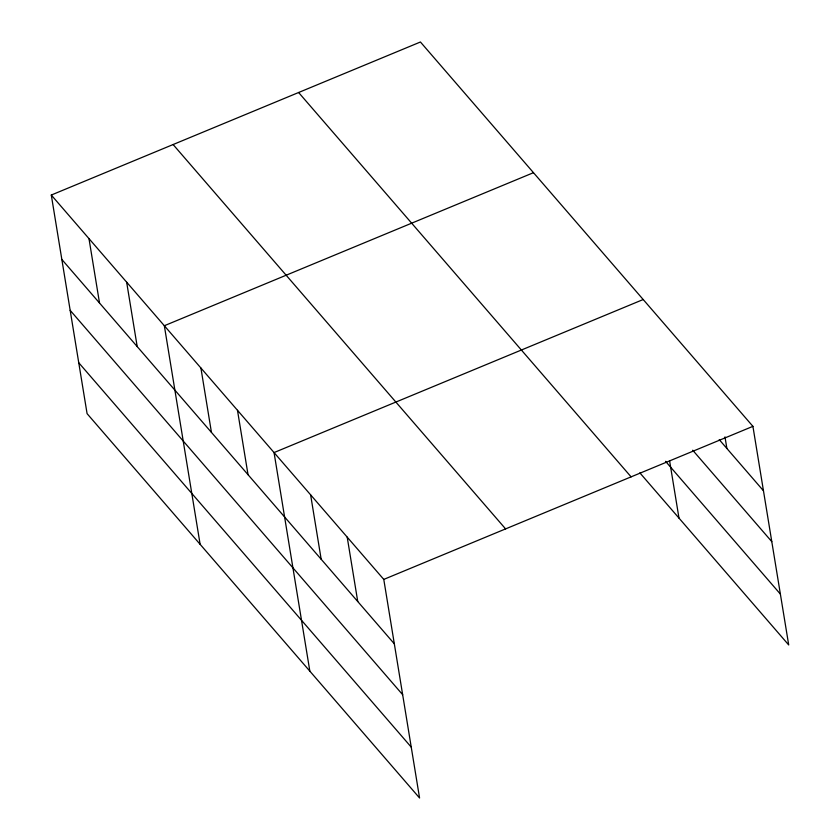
<?xml version="1.0" encoding="UTF-8"?>
<svg xmlns="http://www.w3.org/2000/svg" width="840" height="840" viewBox="0 0 840 840"><rect width="100%" height="100%" fill="white"/><g stroke="black" fill="none" stroke-linecap="round" stroke-linejoin="round"><path stroke-width="1.26" d="M51.293 195.048L383.775 579.411L419.57 798L87.087 413.647L51.293 195.048L420.431 42L752.913 426.353L788.707 644.952L639.87 472.878M533.474 172.683L164.335 325.731L200.13 544.331M643.188 299.523L274.05 452.571L309.844 671.16M383.775 579.411L752.913 426.353M719.229 439.625L763.455 490.76M692.696 450.198L771.792 541.643M665.553 461.328L780.371 594.069M298.62 92.505L631.092 476.858M173.114 144.543L505.586 528.895M61.835 259.455L394.317 643.808M70.171 310.338L402.654 694.691M78.761 362.764L411.233 747.117M724.983 436.884L726.884 448.476M669.606 460.834L678.993 518.112M347.204 537.128L357.745 601.524M310.621 494.844L321.174 559.251M237.478 410.288L248.031 474.695M200.907 368.014L211.449 432.411M126.651 282.177L137.203 346.574M88.977 238.613L99.519 303.009"/></g></svg>
